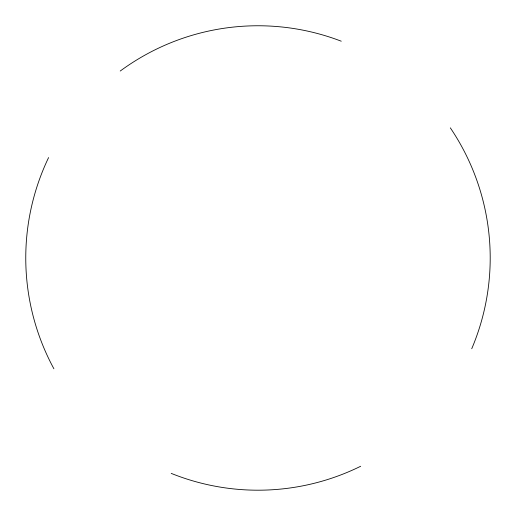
<?xml version="1.0" encoding="UTF-8"?>
<svg xmlns="http://www.w3.org/2000/svg" width="516" height="516" viewBox="0 0 516 516"><rect width="100%" height="100%" fill="white"/><g stroke="black" fill="none" stroke-linecap="round" stroke-linejoin="round"><path stroke-width="0.77" d="M450.313 127.839A232.219 232.219 0 0 1 471.734 348.732M360.665 466.264A232.219 232.219 0 0 1 171.215 473.378M53.909 368.798A232.219 232.219 0 0 1 48.594 157.574M120.222 71.04A232.219 232.219 0 0 1 341.25 41.203"/></g></svg>
